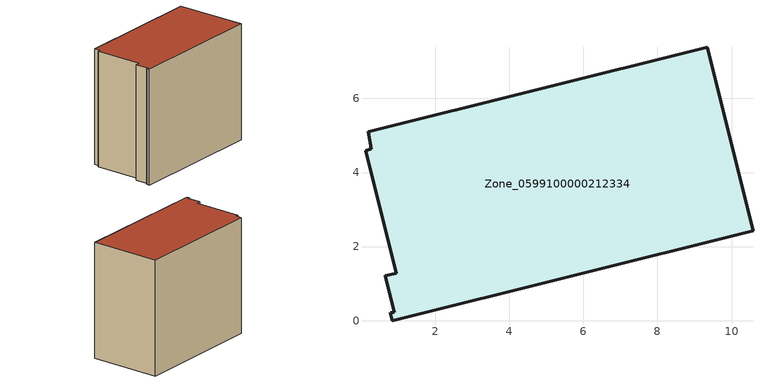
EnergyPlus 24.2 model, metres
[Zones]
Zone_0599100000212334
 floor ground (C_G): 0.19,5.09 9.35,7.38 10.58,2.43 0.84,0 0.78,0.21 0.89,0.23 0.65,1.21 0.94,1.28 0.12,4.59 0.28,4.64 z0
 wall outside (C_F): 0.65,1.21 0.89,0.23 0.78,0.21 0.84,0 10.58,2.43 9.35,7.38 0.19,5.09 0.28,4.64 0.12,4.59 0.94,1.28 0.65,1.21 z0:8.36
 roof outside (C_R): 0.12,4.59 0.94,1.28 0.65,1.21 0.89,0.23 0.78,0.21 0.84,0 10.58,2.43 9.35,7.38 0.19,5.09 0.28,4.64 z8.36
[BUILDING]
Pand.0599100000212334: North Axis=0; Terrain=City; Loads Convergence Tolerance Value=0.04; Temperature Convergence Tolerance Value=0.4; Solar Distribution=FullExterior; Maximum Number of Warmup Days=25; Minimum Number of Warmup Days=1
[Site:Location]
Rotterdam.The.Hague.AP_ZH_NLD Design_Conditions: Latitude=51.96; Longitude=4.45; Time Zone=1; Elevation=-4.5
[SITE:GROUNDTEMPERATURE:BUILDINGSURFACE]
18, 18, 18, 18, 18, 18, 18, 18, 18, 18, 18, 18
[MATERIAL] Thermal Absorptance=0.9; Solar Absorptance=0.7; Visible Absorptance=0.7
Name | Roughness | Thickness | Conductivity | Density | Specific Heat
G.TI.1975-1991 | MediumSmooth | 0.15 | 0.288461 | 540 | 1210
F.TI.1975-1991 | Rough | 0.3 | 0.230769 | 1920 | 840
R.TI.1975-1991 | MediumRough | 0.2 | 0.153846 | 1500 | 1000
[CONSTRUCTION]
C_G: G.TI.1975-1991
C_F: F.TI.1975-1991
C_R: R.TI.1975-1991
[ZONE]
Zone_0599100000212334: Type=1; Multiplier=1; Ceiling Height=Autocalculate; Volume=Autocalculate; Floor Area=autocalculate; Part of Total Floor Area=Yes
[ZONEINFILTRATION:DESIGNFLOWRATE]
Infil_Zone_0599100000212334: Zone or ZoneList or Space or SpaceList=Zone_0599100000212334; Schedule=AlwaysOn; Design Flow Rate Calculation Method=Flow/Area; Flow Rate per Floor Area=0.003; Constant Term Coefficient=1; Temperature Term Coefficient=0; Velocity Term Coefficient=0; Velocity Squared Term Coefficient=0
[HVACTEMPLATE:ZONE:IDEALLOADSAIRSYSTEM]
Zone_0599100000212334: Maximum Heating Supply Air Temperature=50; Minimum Cooling Supply Air Temperature=13; Maximum Heating Supply Air Humidity Ratio=0.0156; Minimum Cooling Supply Air Humidity Ratio=0.0077; Heating Limit=NoLimit; Cooling Limit=NoLimit; Dehumidification Control Type=ConstantSensibleHeatRatio; Cooling Sensible Heat Ratio=0.7; Dehumidification Setpoint=60; Humidification Control Type=None; Humidification Setpoint=30; Outdoor Air Method=None; Outdoor Air Flow Rate per Person=0.00944; Outdoor Air Flow Rate per Zone Floor Area=0; Outdoor Air Flow Rate per Zone=0; Demand Controlled Ventilation Type=None; Outdoor Air Economizer Type=NoEconomizer; Heat Recovery Type=None; Sensible Heat Recovery Effectiveness=0.7; Latent Heat Recovery Effectiveness=0.65
[ZONECONTROL:THERMOSTAT]
ThermostatControl_Zone_0599100000212334: Zone or ZoneList=Zone_0599100000212334; Control Type Schedule=DualSetpointControlType; Control 1=Thermostat_Zone_0599100000212334; Temperature Difference Between Cutout And Setpoint=0
[THERMOSTATSETPOINT:DUALSETPOINT]
Thermostat_Zone_0599100000212334: Heating Setpoint Temperature Schedule=HeatingSetpoint_Zone_0599100000212334; Cooling Setpoint Temperature Schedule=CoolingSetpoint_Zone_0599100000212334
[SCHEDULE:COMPACT]
HeatingSetpoint_Zone_0599100000212334: Through: 12/31, For: AllDays, Until: 24:00, 21
CoolingSetpoint_Zone_0599100000212334: Through: 12/31, For: AllDays, Until: 24:00, 24
DualSetpointControlType: Through: 12/31, For: AllDays, Until: 24:00, 4
AlwaysOn: Through: 12/31, For: AllDays, Until: 24:00, 1
